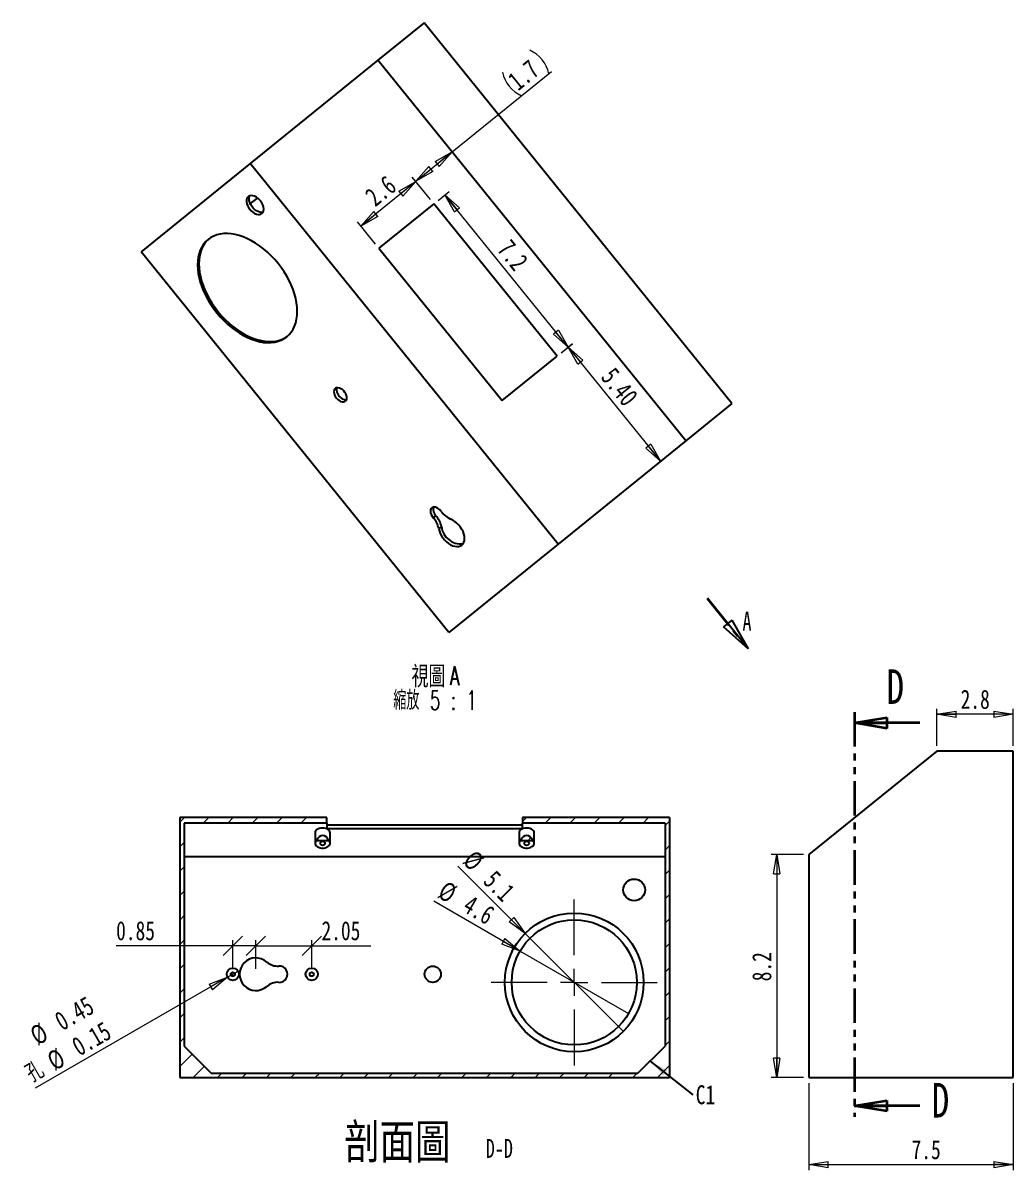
# Model space of a CAD drawing. Header units: millimetres. Extents: x -88 to 223, y -24 to 358.
# Drawn here: x -87.6 to 94.3, y 146.7 to 357.5 of the extents above; entities that cross this region are included whole.
import ezdxf

# ---------------------------------------------------------------- set-up
doc = ezdxf.new("R2010")
doc.units = ezdxf.units.MM
doc.linetypes.add('HIDDEN', pattern=[1.905, 1.27, -0.635])
doc.linetypes.add('PHANTOM', pattern=[12.7, 6.35, -1.27, 1.27, -1.27, 1.27, -1.27])
doc.styles.add('SLDTEXTSTYLE0', font='TXT', dxfattribs={"width": 0.75})
doc.styles.add('SLDTEXTSTYLE1', font='TXT', dxfattribs={"width": 0.7})
doc.styles.add('SLDTEXTSTYLE2', font='TXT', dxfattribs={"width": 0.65, "bigfont": 'bigfont'})
doc.styles.add('SLDTEXTSTYLE3', font='TXT', dxfattribs={"width": 0.625, "bigfont": 'bigfont'})
doc.styles.add('SLDTEXTSTYLE4', font='TXT', dxfattribs={"width": 0.75, "bigfont": 'bigfont'})
doc.dimstyles.new('SLDDIMSTYLE13', dxfattribs={"dimtxt": 3.5, "dimasz": 3.556, "dimexe": 0, "dimexo": 0.0625, "dimgap": 0.875, "dimtad": 1, "dimlfac": 0.2, "dimrnd": 1e-09, "dimzin": 4, "dimdsep": 46, "dimtxsty": 'SLDTEXTSTYLE0', "dimblk1": 'CLOSED', "dimblk2": 'CLOSED', "dimsah": 1, "dimcen": 0.09, "dimadec": 0, "dimazin": 1, "dimtfac": 1, "dimtofl": 0, "dimtmove": 0, "dimatfit": 3, "dimldrblk": 'CLOSED', "dimfxl": 1, "dimfrac": 2, "dimtolj": 1, "dimtzin": 12, "dimarcsym": 0})
doc.dimstyles.new('SLDDIMSTYLE14', dxfattribs={"dimtxt": 3.5, "dimasz": 3.556, "dimexe": 0, "dimexo": 0.0625, "dimgap": 0.875, "dimtad": 1, "dimdec": 1, "dimlfac": 0.2, "dimrnd": 1e-09, "dimzin": 12, "dimdsep": 46, "dimtxsty": 'SLDTEXTSTYLE0', "dimblk1": 'NONE', "dimblk2": 'CLOSED', "dimsah": 1, "dimcen": 0, "dimadec": 0, "dimazin": 3, "dimtfac": 1, "dimtmove": 0, "dimatfit": 3, "dimldrblk": 'NONE', "dimfxl": 1, "dimfrac": 2, "dimtolj": 1, "dimtzin": 12, "dimarcsym": 0})
doc.dimstyles.new('SLDDIMSTYLE15', dxfattribs={"dimtxt": 3.5, "dimasz": 3.556, "dimexe": 0, "dimexo": 0.0625, "dimgap": 0.875, "dimtad": 1, "dimdec": 1, "dimlfac": 0.2, "dimrnd": 1e-09, "dimzin": 12, "dimdsep": 46, "dimtxsty": 'SLDTEXTSTYLE0', "dimblk1": 'NONE', "dimblk2": 'CLOSED', "dimsah": 1, "dimcen": 0, "dimadec": 0, "dimazin": 3, "dimtfac": 1, "dimtdec": 1, "dimtmove": 0, "dimatfit": 3, "dimldrblk": 'NONE', "dimfxl": 1, "dimfrac": 2, "dimtolj": 1, "dimtzin": 12, "dimarcsym": 0})
doc.dimstyles.new('SLDDIMSTYLE16', dxfattribs={"dimtxt": 3.5, "dimasz": 3.556, "dimexe": 0, "dimexo": 0.0625, "dimgap": 0.875, "dimtad": 1, "dimlfac": 0.2, "dimrnd": 1e-09, "dimdsep": 46, "dimtxsty": 'SLDTEXTSTYLE0', "dimblk1": 'OBLIQUE', "dimblk2": 'OBLIQUE', "dimsah": 1, "dimcen": 0.09, "dimadec": 0, "dimazin": 2, "dimtfac": 1, "dimtofl": 0, "dimtmove": 0, "dimatfit": 3, "dimldrblk": 'OBLIQUE', "dimfxl": 1, "dimfrac": 2, "dimtolj": 1, "dimtzin": 12, "dimarcsym": 0})
doc.dimstyles.new('SLDDIMSTYLE17', dxfattribs={"dimtxt": 3.5, "dimasz": 3.556, "dimexe": 0, "dimexo": 0.0625, "dimgap": 0.875, "dimtad": 1, "dimlfac": 0.2, "dimrnd": 1e-09, "dimzin": 12, "dimdsep": 46, "dimtxsty": 'SLDTEXTSTYLE0', "dimblk1": 'OBLIQUE', "dimblk2": 'OBLIQUE', "dimsah": 1, "dimcen": 0.09, "dimadec": 0, "dimazin": 3, "dimtfac": 1, "dimtofl": 0, "dimtmove": 0, "dimatfit": 3, "dimldrblk": 'OBLIQUE', "dimfxl": 1, "dimfrac": 2, "dimtolj": 1, "dimtzin": 12, "dimarcsym": 0})
doc.dimstyles.new('SLDDIMSTYLE18', dxfattribs={"dimtxt": 3.5, "dimasz": 3.556, "dimexe": 0, "dimexo": 0.0625, "dimgap": 0.875, "dimtad": 1, "dimlfac": 0.2, "dimrnd": 1e-09, "dimdsep": 46, "dimtxsty": 'SLDTEXTSTYLE0', "dimblk1": 'NONE', "dimblk2": 'CLOSED', "dimsah": 1, "dimcen": 0, "dimadec": 0, "dimazin": 2, "dimtfac": 1, "dimtmove": 0, "dimatfit": 3, "dimldrblk": 'NONE', "dimfxl": 1, "dimfrac": 2, "dimtolj": 1, "dimtzin": 12, "dimarcsym": 0})
doc.dimstyles.new('SLDDIMSTYLE19', dxfattribs={"dimtxt": 0.18, "dimasz": 3.556, "dimexe": 0, "dimexo": 0.0625, "dimgap": 0, "dimtad": 0, "dimtih": 1, "dimtoh": 1, "dimdec": 0, "dimrnd": 1e-09, "dimzin": 0, "dimdsep": 46, "dimtxsty": 'Standard', "dimsah": 1, "dimcen": 0.09, "dimadec": 0, "dimazin": 0, "dimtfac": 3.556, "dimtdec": 0, "dimtofl": 0, "dimtmove": 0, "dimatfit": 3, "dimfxl": 1, "dimfrac": 2, "dimtolj": 1, "dimtzin": 0, "dimarcsym": 0})
doc.dimstyles.new('SLDDIMSTYLE5', dxfattribs={"dimtxt": 3.5, "dimasz": 3.556, "dimexe": 0, "dimexo": 0.0625, "dimgap": 0.875, "dimtad": 1, "dimdec": 1, "dimlfac": 0.2, "dimrnd": 1e-09, "dimzin": 12, "dimdsep": 46, "dimtxsty": 'SLDTEXTSTYLE0', "dimblk1": 'CLOSED', "dimblk2": 'CLOSED', "dimsah": 1, "dimcen": 0.09, "dimadec": 0, "dimazin": 3, "dimtfac": 1, "dimtdec": 1, "dimtofl": 0, "dimtmove": 0, "dimatfit": 3, "dimldrblk": 'CLOSED', "dimfxl": 1, "dimfrac": 2, "dimtolj": 1, "dimtzin": 12, "dimarcsym": 0})

# ---------------------------------------------------------------- blocks, each defined once
blk = doc.blocks.new('_Closed')
at = {"color": 0, "linetype": 'ByBlock', "lineweight": -2}
for p, q in [((-1, 0.166667), (0, 0)), ((-1, 0.166667), (-1, -0.166667)), ((0, 0), (-1, -0.166667)), ((0, 0), (-1, 0))]:
    blk.add_line(p, q, dxfattribs=at)
blk = doc.blocks.new('_D_20')
at = {"color": 7, "linetype": 'Continuous', "lineweight": 0, "transparency": 16777216}
for p, q in [((56.82, 162.67), (56.82, 146.67)), ((94.32, 162.67), (94.32, 146.67)), ((56.82, 147.67), (94.32, 147.67))]:
    blk.add_line(p, q, dxfattribs=at)
at = {"color": 7, "linetype": 'Continuous', "lineweight": 18, "transparency": 16777216, "xscale": 3.556, "yscale": 3.556, "rotation": 180.0000000000004}
blk.add_blockref('_Closed', (56.82, 147.67, -45), dxfattribs=at)
at = {"color": 7, "linetype": 'Continuous', "lineweight": 18, "transparency": 16777216, "xscale": 3.556, "yscale": 3.556}
blk.add_blockref('_Closed', (94.32, 147.67, -45), dxfattribs=at)
at = {"color": 7, "linetype": 'Continuous', "lineweight": 18, "transparency": 16777216, "insert": (75.68, 152.18), "char_height": 3.5, "attachment_point": 1, "style": 'SLDTEXTSTYLE0'}
blk.add_mtext('7.5', dxfattribs=at)
blk = doc.blocks.new('_D_21')
at = {"color": 7, "linetype": 'Continuous', "lineweight": 0, "transparency": 16777216}
for p, q in [((80.32, 224.67), (80.32, 231.45)), ((94.32, 230.45), (80.32, 230.45)), ((94.32, 224.67), (94.32, 231.45))]:
    blk.add_line(p, q, dxfattribs=at)
at = {"color": 7, "linetype": 'Continuous', "lineweight": 18, "transparency": 16777216, "xscale": 3.556, "yscale": 3.556, "rotation": 180.0000000000004}
blk.add_blockref('_Closed', (80.32, 230.45, -45), dxfattribs=at)
at = {"color": 7, "linetype": 'Continuous', "lineweight": 18, "transparency": 16777216, "xscale": 3.556, "yscale": 3.556}
blk.add_blockref('_Closed', (94.32, 230.45, -45), dxfattribs=at)
at = {"color": 7, "linetype": 'Continuous', "lineweight": 18, "transparency": 16777216, "insert": (84.69, 234.96), "char_height": 3.5, "attachment_point": 1, "style": 'SLDTEXTSTYLE0'}
blk.add_mtext('2.8', dxfattribs=at)
blk = doc.blocks.new('_D_22')
at = {"color": 7, "linetype": 'Continuous', "lineweight": 0, "transparency": 16777216}
for p, q in [((55.82, 204.67), (49.9, 204.67)), ((50.9, 204.67), (50.9, 163.67)), ((55.82, 163.67), (49.9, 163.67))]:
    blk.add_line(p, q, dxfattribs=at)
at = {"color": 7, "linetype": 'Continuous', "lineweight": 18, "transparency": 16777216, "xscale": 3.556, "yscale": 3.556}
for p, rotation in [((50.9, 204.67, -45), 90.0000000000004), ((50.9, 163.67, -45), 270.0000000000004)]:
    blk.add_blockref('_Closed', p, dxfattribs=dict(at, rotation=rotation))
at = {"color": 7, "linetype": 'Continuous', "lineweight": 18, "transparency": 16777216, "insert": (46.39, 181.37), "char_height": 3.5, "attachment_point": 1, "rotation": 90, "style": 'SLDTEXTSTYLE0'}
blk.add_mtext('8.2', dxfattribs=at)
blk = doc.blocks.new('SW_PROJECTIONARROW_0')
at = {"color": 0, "linetype": 'HIDDEN', "lineweight": 18}
blk.add_line((38.11, 251.8), (45.66, 242.47), dxfattribs=at)
blk.add_line((38.11, 251.8), (45.66, 242.47), dxfattribs=at)
at = {"color": 0, "linetype": 'PHANTOM', "lineweight": 35}
blk.add_line((38.11, 251.8), (45.66, 242.47), dxfattribs=at)
at = {"color": 0, "linetype": 'Continuous', "lineweight": 25, "xscale": 6, "yscale": 6, "rotation": 308.9559078377594}
blk.add_blockref('_Closed', (45.66, 242.47), dxfattribs=at)
blk.add_blockref('_Closed', (45.66, 242.47), dxfattribs=at)
at = {"color": 0, "linetype": 'Continuous', "lineweight": 25, "insert": (44.6, 249.33), "char_height": 3.5, "attachment_point": 1, "style": 'SLDTEXTSTYLE1'}
blk.add_mtext('A', dxfattribs=at)
blk.add_mtext('A', dxfattribs=at)
blk = doc.blocks.new('_D_23')
at = {"color": 7, "linetype": 'Continuous', "lineweight": 0, "transparency": 16777216}
for p, q in [((-12.73, 325.07), (-16.04, 329.15)), ((-15.41, 328.38), (-25.52, 320.2)), ((-22.84, 316.89), (-26.14, 320.98))]:
    blk.add_line(p, q, dxfattribs=at)
at = {"color": 7, "linetype": 'Continuous', "lineweight": 18, "transparency": 16777216, "xscale": 3.556, "yscale": 3.556}
for p, rotation in [((-15.41, 328.38, -35.12), 38.95590783775909), ((-25.52, 320.2, -35.12), 218.9559078377591)]:
    blk.add_blockref('_Closed', p, dxfattribs=dict(at, rotation=rotation))
at = {"color": 7, "linetype": 'Continuous', "lineweight": 18, "transparency": 16777216, "insert": (-25.09, 326.35), "char_height": 3.5, "attachment_point": 1, "rotation": 38.9559, "style": 'SLDTEXTSTYLE0'}
blk.add_mtext('2.6', dxfattribs=at)
blk = doc.blocks.new('_D_24')
at = {"color": 7, "linetype": 'Continuous', "lineweight": 0, "transparency": 16777216}
for p, q in [((-11.32, 324.92), (-9.3, 326.56)), ((12.56, 297.93), (-10.08, 325.93)), ((11.31, 296.92), (13.34, 298.56))]:
    blk.add_line(p, q, dxfattribs=at)
at = {"color": 7, "linetype": 'Continuous', "lineweight": 18, "transparency": 16777216, "xscale": 3.556, "yscale": 3.556}
for p, rotation in [((-10.08, 325.93, -35.12), 128.9559078377592), ((12.56, 297.93, -35.12), 308.9559078377592)]:
    blk.add_blockref('_Closed', p, dxfattribs=dict(at, rotation=rotation))
at = {"color": 7, "linetype": 'Continuous', "lineweight": 18, "transparency": 16777216, "insert": (2.09, 318.05), "char_height": 3.5, "attachment_point": 1, "rotation": 308.9559, "style": 'SLDTEXTSTYLE0'}
blk.add_mtext('7.2', dxfattribs=at)
blk = doc.blocks.new('_D_25')
at = {"color": 7, "linetype": 'Continuous', "lineweight": 0, "transparency": 16777216}
for p, q in [((11.31, 296.92), (13.37, 298.59)), ((12.59, 297.96), (29.56, 276.96))]:
    blk.add_line(p, q, dxfattribs=at)
at = {"color": 7, "linetype": 'Continuous', "lineweight": 18, "transparency": 16777216, "xscale": 3.556, "yscale": 3.556}
for p, rotation in [((12.59, 297.96, -35.12), 128.9559078377592), ((29.56, 276.96, -35.12), 308.9559078377592)]:
    blk.add_blockref('_Closed', p, dxfattribs=dict(at, rotation=rotation))
at = {"color": 7, "linetype": 'Continuous', "lineweight": 18, "transparency": 16777216, "insert": (21.15, 294.55), "char_height": 3.5, "attachment_point": 1, "rotation": 308.9559, "style": 'SLDTEXTSTYLE0'}
blk.add_mtext('5.40', dxfattribs=at)
blk = doc.blocks.new('_D_26')
at = {"color": 7, "linetype": 'Continuous', "lineweight": 0, "transparency": 16777216}
for p, q in [((-8.75, 333.84), (9.53, 348.63)), ((-15.45, 328.43), (-8.75, 333.84)), ((-12.73, 325.07), (-16.08, 329.21))]:
    blk.add_line(p, q, dxfattribs=at)
at = {"color": 7, "linetype": 'Continuous', "lineweight": 18, "transparency": 16777216}
for centre, start, end in [((2.95, 346.88), 12.3909, 65.521), ((6.57, 349.8), 192.3909, 245.521)]:
    blk.add_arc(centre, 6.21, start, end, dxfattribs=at)
at = {"color": 7, "linetype": 'Continuous', "lineweight": 18, "transparency": 16777216, "xscale": 3.556, "yscale": 3.556}
for p, rotation in [((-8.75, 333.84, -35.12), 38.95590783775916), ((-15.45, 328.43, -35.12), 218.9559078377592)]:
    blk.add_blockref('_Closed', p, dxfattribs=dict(at, rotation=rotation))
at = {"color": 7, "linetype": 'Continuous', "lineweight": 18, "transparency": 16777216, "insert": (1.16, 347.66), "char_height": 3.5, "attachment_point": 1, "rotation": 38.9559, "style": 'SLDTEXTSTYLE0'}
blk.add_mtext('1.7', dxfattribs=at)
blk = doc.blocks.new('_D_27')
at = {"color": 7, "linetype": 'Continuous', "lineweight": 0, "transparency": 16777216}
for q in [(-12.13, 196.08), (23.65, 175.42)]:
    blk.add_line((3.73, 186.92), q, dxfattribs=at)
at = {"color": 7, "linetype": 'Continuous', "lineweight": 18, "transparency": 16777216, "xscale": 3.556, "yscale": 3.556, "rotation": 330.0000000000007}
blk.add_blockref('_Closed', (3.73, 186.92, 29.56), dxfattribs=at)
at = {"color": 7, "linetype": 'Continuous', "lineweight": 18, "transparency": 16777216, "char_height": 3.5, "attachment_point": 1, "rotation": 330, "style": 'SLDTEXTSTYLE0'}
for s, insert in [('%%c', (-9.88, 199.97)), ('4.6', (-5.28, 197.37))]:
    blk.add_mtext(s, dxfattribs=dict(at, insert=insert))
blk = doc.blocks.new('_None')
blk = doc.blocks.new('_D_28')
at = {"color": 7, "linetype": 'Continuous', "lineweight": 0, "transparency": 16777216}
for q in [(-7.7, 202.56), (22.71, 172.15)]:
    blk.add_line((4.67, 190.18), q, dxfattribs=at)
at = {"color": 7, "linetype": 'Continuous', "lineweight": 18, "transparency": 16777216, "xscale": 3.556, "yscale": 3.556, "rotation": 315.0000000000007}
blk.add_blockref('_Closed', (4.67, 190.18, 29.56), dxfattribs=at)
at = {"color": 7, "linetype": 'Continuous', "lineweight": 18, "transparency": 16777216, "char_height": 3.5, "attachment_point": 1, "rotation": 315, "style": 'SLDTEXTSTYLE0'}
for s, insert in [('%%c', (-4.53, 205.74)), ('5.1', (-0.75, 202.05))]:
    blk.add_mtext(s, dxfattribs=dict(at, insert=insert))
blk = doc.blocks.new('_Oblique')
at = {"color": 0, "linetype": 'ByBlock', "lineweight": -2}
blk.add_line((-0.5, -0.5), (0.5, 0.5), dxfattribs=at)
blk = doc.blocks.new('_D_29')
at = {"color": 7, "linetype": 'Continuous', "lineweight": 0, "transparency": 16777216}
for p, q in [((-49.06, 187.91), (-70.5, 187.91)), ((-49.06, 183.67), (-49.06, 188.91)), ((-44.81, 187.91), (-49.06, 187.91)), ((-44.81, 183.67), (-44.81, 188.91))]:
    blk.add_line(p, q, dxfattribs=at)
at = {"color": 7, "linetype": 'Continuous', "lineweight": 18, "transparency": 16777216, "xscale": 3.556, "yscale": 3.556, "rotation": 180.0000000000004}
blk.add_blockref('_Oblique', (-49.06, 187.91, 29.56), dxfattribs=at)
at = {"color": 7, "linetype": 'Continuous', "lineweight": 18, "transparency": 16777216, "xscale": 3.556, "yscale": 3.556}
blk.add_blockref('_Oblique', (-44.81, 187.91, 29.56), dxfattribs=at)
at = {"color": 7, "linetype": 'Continuous', "lineweight": 18, "transparency": 16777216, "insert": (-70.5, 192.42), "char_height": 3.5, "attachment_point": 1, "style": 'SLDTEXTSTYLE0'}
blk.add_mtext('0.85', dxfattribs=at)
blk = doc.blocks.new('_D_30')
at = {"color": 7, "linetype": 'Continuous', "lineweight": 0, "transparency": 16777216}
for p, q in [((-44.81, 183.67), (-44.81, 188.91)), ((-44.81, 187.91), (-34.56, 187.91)), ((-34.56, 183.67), (-34.56, 188.91)), ((-34.56, 187.91), (-23.7, 187.91))]:
    blk.add_line(p, q, dxfattribs=at)
at = {"color": 7, "linetype": 'Continuous', "lineweight": 18, "transparency": 16777216, "xscale": 3.556, "yscale": 3.556, "rotation": 180.0000000000004}
blk.add_blockref('_Oblique', (-44.81, 187.91, 29.56), dxfattribs=at)
at = {"color": 7, "linetype": 'Continuous', "lineweight": 18, "transparency": 16777216, "xscale": 3.556, "yscale": 3.556}
blk.add_blockref('_Oblique', (-34.56, 187.91, 29.56), dxfattribs=at)
at = {"color": 7, "linetype": 'Continuous', "lineweight": 18, "transparency": 16777216, "insert": (-32.76, 192.42), "char_height": 3.5, "attachment_point": 1, "style": 'SLDTEXTSTYLE0'}
blk.add_mtext('2.05', dxfattribs=at)
blk = doc.blocks.new('_D_31')
at = {"color": 7, "linetype": 'Continuous', "lineweight": 0, "transparency": 16777216}
for q in [(-85.38, 161.7), (-48.09, 183.23)]:
    blk.add_line((-50.03, 182.11), q, dxfattribs=at)
at = {"color": 7, "linetype": 'Continuous', "lineweight": 18, "transparency": 16777216, "xscale": 3.556, "yscale": 3.556, "rotation": 29.99999999999999}
blk.add_blockref('_Closed', (-50.03, 182.11, 29.56), dxfattribs=at)
at = {"color": 7, "linetype": 'Continuous', "lineweight": 18, "transparency": 16777216, "char_height": 3.5, "attachment_point": 1, "rotation": 30}
for s, insert, style in [('0.45', (-82.16, 175.22), 'SLDTEXTSTYLE0'), ('%%c', (-86.7, 172.53), 'SLDTEXTSTYLE0'), ('0.15', (-79.01, 170.56), 'SLDTEXTSTYLE0'), ('%%c', (-83.56, 167.87), 'SLDTEXTSTYLE0'), ('孔', (-87.62, 165.58), 'SLDTEXTSTYLE4')]:
    blk.add_mtext(s, dxfattribs=dict(at, insert=insert, style=style))
blk = doc.blocks.new('SW_NOTE_0')
at = {"color": 0, "linetype": 'Continuous', "lineweight": 0, "insert": (0.56, 1.75), "char_height": 3.5, "attachment_point": 1, "style": 'SLDTEXTSTYLE0'}
blk.add_mtext('C1', dxfattribs=at)
blk = doc.blocks.new('SW_CENTERMARKSYMBOL_5')
at = {"color": 0, "linetype": 'Continuous', "lineweight": 18}
for p, q in [((0, 5), (0, 15.25)), ((0, 0), (0, 2.5)), ((-5, 0), (-15.25, 0)), ((0, 0), (-2.5, 0)), ((0, 0), (0, -2.5)), ((0, 0), (2.5, 0)), ((5, 0), (15.25, 0)), ((0, -5), (0, -15.25))]:
    blk.add_line(p, q, dxfattribs=at)

msp = doc.modelspace()

# ---------------------------------------------------------------- hatches: boundary and pattern name
at = {"linetype": 'Continuous', "lineweight": 18}
h = msp.add_hatch(dxfattribs=at)
h.set_pattern_fill('ANSI31', style=0)
h.paths.add_polyline_path([(31.19, 163.669), (31.19, 211.454), (4.19, 211.454), (4.19, 210.425), (30.39, 210.425), (30.39, 169.469), (25.39, 164.469), (-53.01, 164.469), (-58.01, 169.469), (-58.01, 210.425), (-31.81, 210.425), (-31.81, 211.454), (-58.81, 211.454), (-58.81, 163.669)], flags=0)
h = msp.add_hatch(dxfattribs=at)
h.set_pattern_fill('ANSI31', style=0)
edge = h.paths.add_edge_path(flags=0)
edge.add_line((-33.704, 207.21), (-31.415, 207.21))
edge.add_ellipse((-32.56, 205.997), major_axis=(0, 2.187), ratio=0.6287221, start_angle=303.6922, end_angle=416.3078)
h = msp.add_hatch(dxfattribs=at)
h.set_pattern_fill('ANSI31', style=0)
edge = h.paths.add_edge_path(flags=0)
edge.add_line((3.796, 207.21), (6.085, 207.21))
edge.add_ellipse((4.94, 205.997), major_axis=(0, 2.187), ratio=0.6287221, start_angle=303.6922, end_angle=416.3078)

# ---------------------------------------------------------------- linework, layer by layer
at = {"color": 7, "linetype": 'Continuous', "lineweight": 25}
for p, q in [((-13.917, 357.545), (-22.383, 350.7)), ((42.668, 287.558), (-13.917, 357.545)), ((-22.383, 350.7), (-45.883, 331.7)), ((34.202, 280.713), (-22.383, 350.7)), ((-45.883, 331.7), (-65.928, 315.493)), ((10.702, 261.713), (-45.883, 331.7)), ((-45.846, 324.271), (-44.498, 325.361)), ((-12.103, 324.291), (-22.212, 316.117)), ((10.531, 296.296), (-12.103, 324.291)), ((-9.343, 245.506), (-65.928, 315.493)), ((-22.212, 316.117), (0.422, 288.123)), ((0.422, 288.123), (10.531, 296.296)), ((42.668, 287.558), (34.202, 280.713)), ((34.202, 280.713), (10.702, 261.713)), ((-11.74, 266.965), (-12.224, 266.573)), ((-10.721, 264.956), (-11.205, 264.565)), ((10.702, 261.713), (-9.343, 245.506)), ((80.323, 223.669), (56.823, 204.669)), ((94.323, 223.669), (80.323, 223.669)), ((94.323, 163.669), (94.323, 223.669)), ((-58.81, 211.454), (-58.81, 163.669)), ((-31.81, 211.454), (-58.81, 211.454)), ((-31.81, 210.425), (-31.81, 211.454)), ((4.19, 211.454), (4.19, 210.425)), ((31.19, 211.454), (4.19, 211.454)), ((31.19, 211.454), (31.19, 163.669)), ((-31.81, 210.425), (-58.01, 210.425)), ((-58.01, 210.425), (-58.01, 169.469)), ((-31.81, 210.425), (-31.81, 209.46)), ((4.19, 210.083), (-31.81, 210.083)), ((-31.81, 209.46), (4.19, 209.46)), ((30.39, 210.425), (4.19, 210.425)), ((4.19, 209.46), (4.19, 210.425)), ((30.39, 210.425), (30.39, 169.469)), ((-33.935, 208.675), (-33.935, 206.73)), ((-31.415, 207.21), (-33.704, 207.21)), ((-31.185, 206.73), (-31.185, 208.675)), ((3.565, 208.675), (3.565, 206.73)), ((6.085, 207.21), (3.796, 207.21)), ((6.315, 206.73), (6.315, 208.675)), ((56.823, 204.669), (56.823, 163.669)), ((-58.01, 204.287), (30.39, 204.287)), ((-58.01, 169.469), (-53.01, 164.469)), ((25.39, 164.469), (30.39, 169.469)), ((-58.81, 163.669), (31.19, 163.669)), ((-53.01, 164.469), (25.39, 164.469)), ((56.823, 163.669), (94.323, 163.669))]:
    msp.add_line(p, q, dxfattribs=at)
at = {"color": 7, "linetype": 'PHANTOM', "lineweight": 35}
msp.add_line((65.214, 230.869), (65.214, 156.469), dxfattribs=at)
at = {"color": 7, "linetype": 'Continuous', "lineweight": 35}
for p, q in [((77.214, 228.869), (65.214, 228.869)), ((77.214, 158.469), (65.214, 158.469))]:
    msp.add_line(p, q, dxfattribs=at)
at = {"color": 7, "linetype": 'Continuous', "lineweight": 25, "flags": 128}
for points in [[(-45.952, 323.285), (-45.679, 322.989), (-45.377, 322.736), (-45.058, 322.539), (-44.736, 322.404), (-44.424, 322.338), (-44.134, 322.343), (-43.879, 322.419), (-43.669, 322.563), (-43.511, 322.769), (-43.414, 323.028), (-43.381, 323.33), (-43.413, 323.663), (-43.509, 324.012), (-43.664, 324.365), (-43.874, 324.705), (-44.128, 325.02), (-44.417, 325.296), (-44.729, 325.522), (-45.051, 325.689), (-45.37, 325.79), (-45.672, 325.82), (-45.946, 325.78), (-46.18, 325.669), (-46.365, 325.494), (-46.493, 325.26), (-46.558, 324.978), (-46.559, 324.659), (-46.495, 324.316), (-46.368, 323.963), (-46.185, 323.615), (-45.952, 323.285)], [(-43.514, 322.765), (-43.518, 322.763), (-43.792, 322.723), (-44.094, 322.753), (-44.413, 322.854), (-44.735, 323.021), (-45.047, 323.247), (-45.336, 323.523), (-45.59, 323.838), (-45.8, 324.178), (-45.955, 324.531), (-46.051, 324.88), (-46.083, 325.213), (-46.05, 325.515), (-45.953, 325.775), (-45.95, 325.778)], [(-51.992, 304.256), (-51.376, 303.533), (-50.725, 302.846), (-50.045, 302.2), (-49.34, 301.599), (-48.614, 301.047), (-47.873, 300.548), (-47.122, 300.105), (-46.365, 299.722), (-45.609, 299.401), (-44.858, 299.144), (-44.117, 298.953), (-43.392, 298.829), (-42.687, 298.774), (-42.007, 298.787), (-41.357, 298.868), (-40.741, 299.017), (-40.163, 299.233), (-39.628, 299.515), (-39.139, 299.859), (-38.7, 300.265), (-38.312, 300.73), (-37.98, 301.249), (-37.705, 301.82), (-37.49, 302.439), (-37.335, 303.101), (-37.241, 303.802), (-37.21, 304.537), (-37.242, 305.302), (-37.336, 306.09), (-37.492, 306.897), (-37.708, 307.717), (-37.983, 308.544), (-38.316, 309.373), (-38.704, 310.198), (-39.144, 311.014), (-39.634, 311.814), (-40.169, 312.594), (-40.747, 313.348), (-41.363, 314.071), (-42.014, 314.758), (-42.694, 315.404), (-43.399, 316.005), (-44.125, 316.557), (-44.866, 317.056), (-45.617, 317.499), (-46.373, 317.882), (-47.13, 318.203), (-47.881, 318.46), (-48.622, 318.651), (-49.347, 318.775), (-50.052, 318.831), (-50.732, 318.818), (-51.382, 318.736), (-51.998, 318.587), (-52.576, 318.371), (-53.111, 318.09), (-53.6, 317.745), (-54.039, 317.339), (-54.427, 316.875), (-54.759, 316.355), (-55.034, 315.784), (-55.249, 315.166), (-55.404, 314.503), (-55.498, 313.802), (-55.529, 313.067), (-55.497, 312.303), (-55.403, 311.514), (-55.247, 310.708), (-55.031, 309.888), (-54.756, 309.06), (-54.423, 308.231), (-54.035, 307.406), (-53.595, 306.591), (-53.105, 305.79), (-52.57, 305.01), (-51.992, 304.256)], [(-53.477, 317.841), (-53.797, 317.534), (-54.185, 317.07), (-54.517, 316.551), (-54.792, 315.98), (-55.007, 315.361), (-55.162, 314.699), (-55.256, 313.998), (-55.287, 313.263), (-55.255, 312.498), (-55.161, 311.71), (-55.005, 310.903), (-54.789, 310.083), (-54.514, 309.256), (-54.181, 308.427), (-53.793, 307.602), (-53.353, 306.786), (-52.863, 305.986), (-52.328, 305.206), (-51.75, 304.452), (-51.134, 303.729), (-50.483, 303.042), (-49.803, 302.396), (-49.098, 301.794), (-48.372, 301.242), (-47.631, 300.743), (-46.88, 300.301), (-46.124, 299.918), (-45.367, 299.596), (-44.616, 299.339), (-43.875, 299.148), (-43.15, 299.025), (-42.445, 298.969), (-41.765, 298.982), (-41.115, 299.063), (-40.499, 299.213), (-39.921, 299.429), (-39.386, 299.71), (-39.02, 299.959)], [(-30.023, 288.584), (-29.785, 288.331), (-29.521, 288.123), (-29.245, 287.973), (-28.971, 287.887), (-28.714, 287.871), (-28.488, 287.925), (-28.305, 288.047), (-28.176, 288.229), (-28.106, 288.463), (-28.1, 288.735), (-28.158, 289.031), (-28.278, 289.335), (-28.451, 289.63), (-28.67, 289.901), (-28.923, 290.133), (-29.195, 290.313), (-29.472, 290.432), (-29.739, 290.483), (-29.982, 290.464), (-30.188, 290.376), (-30.345, 290.222), (-30.446, 290.013), (-30.484, 289.758), (-30.457, 289.472), (-30.368, 289.17), (-30.22, 288.869), (-30.023, 288.584)], [(-10.761, 267.756), (-10.989, 268.023), (-11.249, 268.246), (-11.526, 268.415), (-11.804, 268.521), (-12.069, 268.556), (-12.306, 268.52), (-12.502, 268.414), (-12.647, 268.244), (-12.732, 268.02), (-12.753, 267.753), (-12.708, 267.459), (-12.601, 267.153), (-12.437, 266.853), (-12.224, 266.573)], [(-11.205, 264.565), (-11.102, 264.142), (-10.938, 263.713), (-10.719, 263.29), (-10.45, 262.883), (-10.138, 262.503), (-9.791, 262.161), (-9.42, 261.865), (-9.033, 261.625), (-8.642, 261.445), (-8.256, 261.332), (-7.886, 261.287), (-7.543, 261.313), (-7.234, 261.408), (-6.97, 261.571), (-6.755, 261.796), (-6.598, 262.077), (-6.5, 262.408), (-6.467, 262.779), (-6.497, 263.18), (-6.59, 263.6), (-6.745, 264.028), (-6.956, 264.454), (-7.218, 264.864), (-7.524, 265.249), (-7.865, 265.597), (-8.234, 265.9), (-8.619, 266.15), (-9.01, 266.339)], [(-32.56, 209.539), (-32.877, 209.516), (-33.177, 209.447), (-33.443, 209.337), (-33.662, 209.191), (-33.822, 209.017), (-33.914, 208.825), (-33.935, 208.675)], [(-31.185, 208.675), (-31.205, 208.825), (-31.297, 209.017), (-31.457, 209.191), (-31.676, 209.337), (-31.942, 209.447), (-32.242, 209.516), (-32.56, 209.539)], [(4.94, 209.539), (4.623, 209.516), (4.323, 209.447), (4.057, 209.337), (3.838, 209.191), (3.678, 209.017), (3.586, 208.825), (3.565, 208.675)], [(6.315, 208.675), (6.295, 208.825), (6.203, 209.017), (6.043, 209.191), (5.824, 209.337), (5.558, 209.447), (5.258, 209.516), (4.94, 209.539)], [(-33.704, 207.21), (-33.846, 207.036), (-33.922, 206.846), (-33.928, 206.65), (-33.864, 206.458), (-33.733, 206.28), (-33.541, 206.125), (-33.299, 206.002), (-33.019, 205.916), (-32.715, 205.872), (-32.404, 205.872), (-32.1, 205.916), (-31.82, 206.002), (-31.578, 206.125), (-31.386, 206.28), (-31.255, 206.458), (-31.191, 206.65), (-31.197, 206.846), (-31.273, 207.036), (-31.415, 207.21)], [(-32.56, 207.045), (-32.751, 207.021), (-32.913, 206.953), (-33.021, 206.851), (-33.06, 206.73), (-33.021, 206.61), (-32.913, 206.508), (-32.751, 206.44), (-32.56, 206.416), (-32.368, 206.44), (-32.206, 206.508), (-32.098, 206.61), (-32.06, 206.73), (-32.098, 206.851), (-32.206, 206.953), (-32.368, 207.021), (-32.56, 207.045)], [(3.796, 207.21), (3.654, 207.036), (3.578, 206.846), (3.572, 206.65), (3.636, 206.458), (3.767, 206.28), (3.959, 206.125), (4.201, 206.002), (4.481, 205.916), (4.785, 205.872), (5.096, 205.872), (5.4, 205.916), (5.68, 206.002), (5.922, 206.125), (6.114, 206.28), (6.245, 206.458), (6.309, 206.65), (6.303, 206.846), (6.227, 207.036), (6.085, 207.21)], [(4.94, 207.045), (4.749, 207.021), (4.587, 206.953), (4.479, 206.851), (4.44, 206.73), (4.479, 206.61), (4.587, 206.508), (4.749, 206.44), (4.94, 206.416), (5.132, 206.44), (5.294, 206.508), (5.402, 206.61), (5.44, 206.73), (5.402, 206.851), (5.294, 206.953), (5.132, 207.021), (4.94, 207.045)]]:
    msp.add_lwpolyline(points, dxfattribs=at)
at = {"color": 7, "linetype": 'Continuous', "lineweight": 25}
for centre, radius in [((24.69, 198.169), 2), ((13.69, 181.169), 12.75), ((13.69, 181.169), 11.5), ((-49.06, 182.669), 1.125), ((-34.56, 182.669), 1.125), ((-12.31, 182.669), 1.5), ((-49.06, 182.669), 0.375), ((-34.56, 182.669), 0.375)]:
    msp.add_circle(centre, radius, dxfattribs=at)
for centre, radius, start, end in [((-28.15, 290.098), 1.827, 168.12641, 269.7854), ((-10.625, 268.153), 1.63, 166.12846, 226.83979), ((-15.339, 263.73), 4.218, 11.41445, 42.39414), ((-14.855, 264.121), 4.218, 11.41445, 42.39414), ((-7.328, 270.207), 4.218, 215.51768, 246.49737), ((-7.151, 265.37), 3.594, 186.61758, 276.35421), ((-44.81, 182.669), 3, 48.4276, 311.5724), ((-40.828, 187.158), 3, 228.4276, 274.06), ((-40.51, 182.669), 1.5, 265.94, 94.06), ((-40.828, 178.181), 3, 85.94, 131.5724)]:
    msp.add_arc(centre, radius, start, end, dxfattribs=at)
for centre in [(-32.56, 205.997), (4.94, 205.997)]:
    msp.add_ellipse(centre, major_axis=(0, 2.187), ratio=0.6287221, start_param=5.3004288, end_param=7.2659419, dxfattribs=at)

# ---------------------------------------------------------------- block references
msp.add_blockref('SW_PROJECTIONARROW_0', (0, 0), dxfattribs=at)
at = {"color": 7, "linetype": 'Continuous', "lineweight": 35, "xscale": 6, "yscale": 6, "rotation": 180.0000000000004}
for p in [(65.214, 228.869), (65.214, 158.469)]:
    msp.add_blockref('_Closed', p, dxfattribs=at)
at = {"color": 7, "linetype": 'Continuous', "lineweight": 18}
msp.add_blockref('SW_CENTERMARKSYMBOL_5', (13.69, 181.169), dxfattribs=at)
at = {"color": 7, "linetype": 'Continuous', "lineweight": 0}
msp.add_blockref('SW_NOTE_0', (35.452, 160.511), dxfattribs=at)

# ---------------------------------------------------------------- texts
at = {"color": 7, "linetype": 'Continuous', "lineweight": 18, "attachment_point": 2}
for s, insert, char_height, style in [('{\\fPMingLiU|b0|i0|c136|p18;視圖 \\Ftxt,bigfont|c136;A}', (-11.815, 239.287), 3.5, 'SLDTEXTSTYLE2'), ('縮放 5 : 1', (-11.905, 234.787), 3.5, 'SLDTEXTSTYLE3'), ('{\\fPMingLiU|b0|i0|c136|p18;剖面圖}', (-18.827, 155.085), 6.35, 'SLDTEXTSTYLE4'), ('D-D', (-0.082, 152.402), 3.5, 'SLDTEXTSTYLE1')]:
    msp.add_mtext(s, dxfattribs=dict(at, insert=insert, char_height=char_height, style=style))
at = {"color": 7, "linetype": 'Continuous', "char_height": 6.35, "attachment_point": 1, "style": 'SLDTEXTSTYLE0'}
for insert in [(71.062, 238.72), (79.366, 162.678)]:
    msp.add_mtext('D', dxfattribs=dict(at, insert=insert))

# ---------------------------------------------------------------- dimensions: what is measured, and where the dimension line sits
at = {"color": 7, "linetype": 'Continuous', "lineweight": 18}
dim = msp.add_linear_dim(base=(-8.754, 333.843), p1=(-12.103, 324.291), p2=(-22.383, 350.7), angle=38.95591, text='(<>)', dimstyle='SLDDIMSTYLE5', dxfattribs=at)
dim.commit()
dim.dimension.update_dxf_attribs({"geometry": '_D_26', "text_midpoint": (6.507, 346.182), "dimtype": 160})
for base, p1, p2, angle, dimstyle, picture, middle in [((-25.516, 320.204), (-12.103, 324.291), (-22.212, 316.117), 38.95591, 'SLDDIMSTYLE5', '_D_23', (-19.738, 324.875)), ((-10.076, 325.929), (10.531, 296.296), (-12.103, 324.291), 308.95591, 'SLDDIMSTYLE5', '_D_24', (0.617, 312.703)), ((29.564, 276.963), (10.531, 296.296), (42.668, 287.558), 308.95591, 'SLDDIMSTYLE13', '_D_25', (20.483, 288.195)), ((50.898, 163.669), (56.823, 204.669), (56.823, 163.669), 90, 'SLDDIMSTYLE5', '_D_22', (50.898, 184.607))]:
    dim = msp.add_linear_dim(base=base, p1=p1, p2=p2, angle=angle, dimstyle=dimstyle, dxfattribs=at)
    dim.commit()
    dim.dimension.update_dxf_attribs({"geometry": picture, "text_midpoint": middle, "dimtype": 160})
for base, p1, p2, dimstyle, picture, middle in [((80.323, 230.45), (94.323, 223.669), (80.323, 223.669), 'SLDDIMSTYLE5', '_D_21', (87.918, 230.45)), ((-49.06, 187.906), (-44.81, 182.669), (-49.06, 182.669), 'SLDDIMSTYLE16', '_D_29', (-65.973, 187.906)), ((-34.56, 187.906), (-44.81, 182.669), (-34.56, 182.669), 'SLDDIMSTYLE17', '_D_30', (-28.23, 187.906)), ((94.323, 147.669), (56.823, 163.669), (94.323, 163.669), 'SLDDIMSTYLE5', '_D_20', (78.915, 147.669))]:
    dim = msp.add_linear_dim(base=base, p1=p1, p2=p2, dimstyle=dimstyle, dxfattribs=at)
    dim.commit()
    dim.dimension.update_dxf_attribs({"geometry": picture, "text_midpoint": middle, "dimtype": 160})
for p1, p2, dimstyle, picture, middle in [((22.706, 172.154), (4.675, 190.185), 'SLDDIMSTYLE15', '_D_28', (-3.663, 198.523)), ((23.65, 175.419), (3.731, 186.919), 'SLDDIMSTYLE14', '_D_27', (-7.183, 193.221))]:
    dim = msp.add_diameter_dim_2p(p1=p1, p2=p2, dimstyle=dimstyle, dxfattribs=at)
    dim.commit()
    dim.dimension.update_dxf_attribs({"geometry": picture, "text_midpoint": middle, "dimtype": 163})
dim = msp.add_diameter_dim_2p(p1=(-48.085, 183.232), p2=(-50.034, 182.107), text='   <>\\P孔%%c0.15', dimstyle='SLDDIMSTYLE18', dxfattribs=at)
dim.commit()
dim.dimension.update_dxf_attribs({"geometry": '_D_31', "text_midpoint": (-77.561, 166.214), "dimtype": 163})

# ---------------------------------------------------------------- leaders
at = {"color": 7, "linetype": 'Continuous', "lineweight": 0}
msp.add_leader([(27.635, 166.714), (35.452, 160.511)], dimstyle='SLDDIMSTYLE19', dxfattribs=at)

doc.saveas('drawing.dxf')
